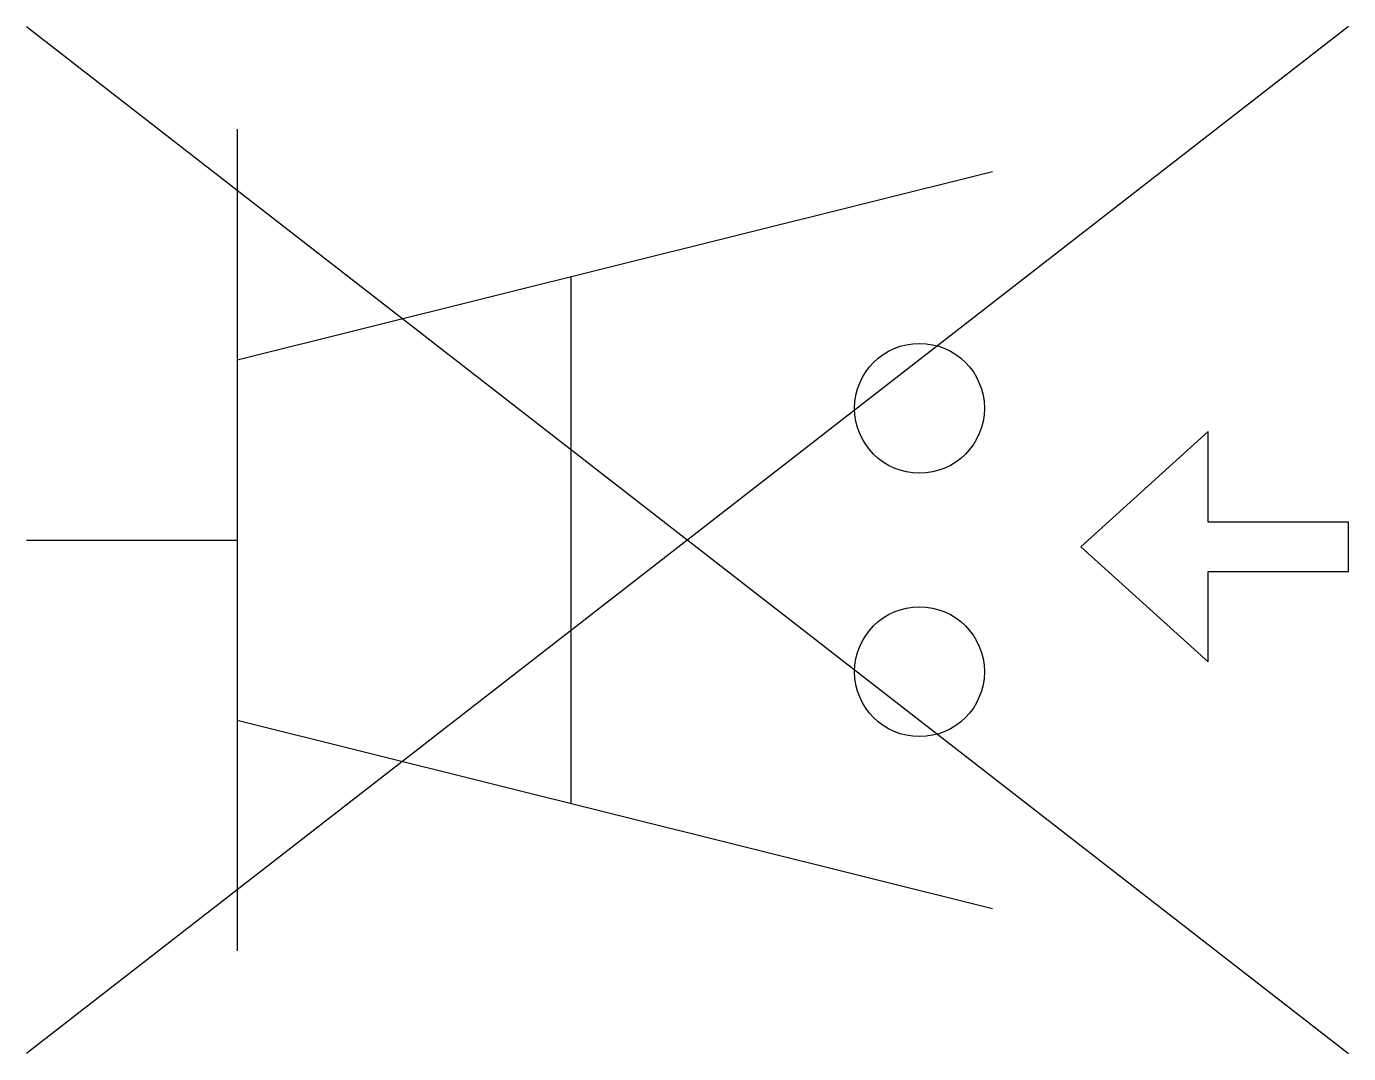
# Model space of a CAD drawing. Header units: metres. Extents: x 0 to 9.41, y -3.66 to 3.66.
import ezdxf

# ---------------------------------------------------------------- set-up
doc = ezdxf.new("R2010")
doc.units = ezdxf.units.M

msp = doc.modelspace()

# ---------------------------------------------------------------- linework, layer by layer
for p, q in [((9.4087, 3.6553), (0, -3.6553)), ((0, 3.6553), (9.4087, -3.6553)), ((1.5, 2.9243), (1.5, -2.9243)), ((1.5, 1.2825), (6.8744, 2.6225)), ((3.8744, 1.8745), (3.8744, -1.8745)), ((0, 0), (1.5, 0)), ((1.5, -1.2825), (6.8744, -2.6225))]:
    msp.add_line(p, q)
msp.add_lwpolyline([(9.4087, -0.2236), (9.4087, 0.1268), (8.4087, 0.1268), (8.4087, 0.7714), (7.5035, -0.0484), (8.4087, -0.8683), (8.4087, -0.2236)], close=True)
for centre in [(6.3554, 0.9376), (6.3554, -0.9376)]:
    msp.add_circle(centre, 0.462)

doc.saveas('drawing.dxf')
